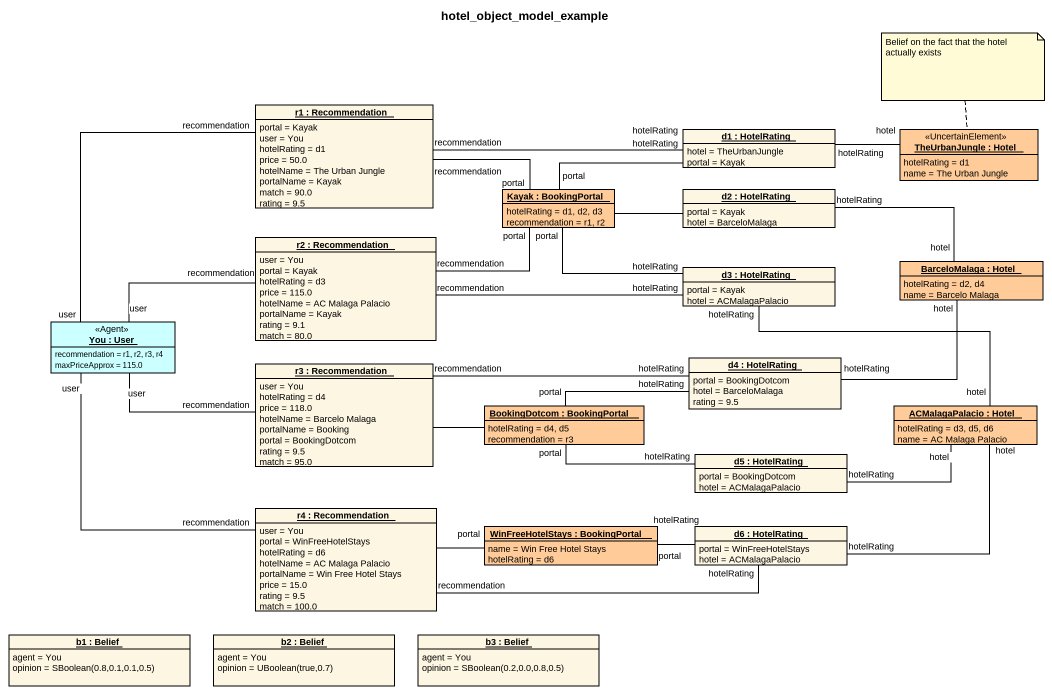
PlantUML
@startuml
title hotel_object_model_example
hide circle
hide empty members
object "r1 : Recommendation" as r1 {
  portal = Kayak
  user = You
  hotelRating = d1
  price = 50.0
  hotelName = The Urban Jungle
  portalName = Kayak
  match = 90.0
  rating = 9.5
}
object "d1 : HotelRating" as d1 {
  hotel = TheUrbanJungle
  portal = Kayak
}
object "TheUrbanJungle : Hotel" as TheUrbanJungle <<UncertainElement>> #FFCC99 {
  hotelRating = d1
  name = The Urban Jungle
}
object "Kayak : BookingPortal" as Kayak #FFCC99 {
  hotelRating = d1, d2, d3
  recommendation = r1, r2
}
object "d2 : HotelRating" as d2 {
  portal = Kayak
  hotel = BarceloMalaga
}
object "r2 : Recommendation" as r2 {
  user = You
  portal = Kayak
  hotelRating = d3
  price = 115.0
  hotelName = AC Malaga Palacio
  portalName = Kayak
  rating = 9.1
  match = 80.0
}
object "d3 : HotelRating" as d3 {
  portal = Kayak
  hotel = ACMalagaPalacio
}
object "BarceloMalaga : Hotel" as BarceloMalaga #FFCC99 {
  hotelRating = d2, d4
  name = Barcelo Malaga
}
object "You : User" as You <<Agent>> #CCFFFF {
  recommendation = r1, r2, r3, r4
  maxPriceApprox = 115.0
}
object "r3 : Recommendation" as r3 {
  user = You
  hotelRating = d4
  price = 118.0
  hotelName = Barcelo Malaga
  portalName = Booking
  portal = BookingDotcom
  rating = 9.5
  match = 95.0
}
object "d4 : HotelRating" as d4 {
  portal = BookingDotcom
  hotel = BarceloMalaga
  rating = 9.5
}
object "BookingDotcom : BookingPortal" as BookingDotcom #FFCC99 {
  hotelRating = d4, d5
  recommendation = r3
}
object "ACMalagaPalacio : Hotel" as ACMalagaPalacio #FFCC99 {
  hotelRating = d3, d5, d6
  name = AC Malaga Palacio
}
object "d5 : HotelRating" as d5 {
  portal = BookingDotcom
  hotel = ACMalagaPalacio
}
object "r4 : Recommendation" as r4 {
  user = You
  portal = WinFreeHotelStays
  hotelRating = d6
  hotelName = AC Malaga Palacio
  portalName = Win Free Hotel Stays
  price = 15.0
  rating = 9.5
  match = 100.0
}
object "WinFreeHotelStays : BookingPortal" as WinFreeHotelStays #FFCC99 {
  name = Win Free Hotel Stays
  hotelRating = d6
}
object "d6 : HotelRating" as d6 {
  portal = WinFreeHotelStays
  hotel = ACMalagaPalacio
}
object "b1 : Belief" as b1 {
  agent = You
  opinion = SBoolean(0.8,0.1,0.1,0.5)
}
object "b2 : Belief" as b2 {
  agent = You
  opinion = UBoolean(true,0.7)
}
object "b3 : Belief" as b3 {
  agent = You
  opinion = SBoolean(0.2,0.0,0.8,0.5)
}
r1 -right- d1 : recommendation\nhotelRating
r1 -right- Kayak : recommendation\nportal
d1 -right- TheUrbanJungle : hotel\nhotelRating
Kayak -right- d1 : hotelRating\nportal
Kayak -right- d2
Kayak -right- d3 : portal\nhotelRating
d2 -right- BarceloMalaga : hotelRating\nhotel
r2 -right- Kayak : portal\nrecommendation
r2 -right- d3 : recommendation\nhotelRating
d3 -- ACMalagaPalacio : hotelRating\nhotel
You -up- r1 : recommendation\nuser
You -right- r2 : recommendation\nuser
You -right- r3 : user\nrecommendation
You -- r4 : user\nrecommendation
r3 -right- d4 : recommendation\nhotelRating
r3 -right- BookingDotcom
d4 -right- BarceloMalaga : hotel\nhotelRating
BookingDotcom -right- d4 : hotelRating\nportal
BookingDotcom -right- d5 : portal\nhotelRating
d5 -right- ACMalagaPalacio : hotel\nhotelRating
r4 -right- WinFreeHotelStays : portal
r4 -right- d6 : hotelRating\nrecommendation
WinFreeHotelStays -right- d6 : hotelRating\nportal
d6 -up- ACMalagaPalacio : hotel\nhotelRating
note top of TheUrbanJungle : Belief on the fact that the hotel actually exists
@enduml
